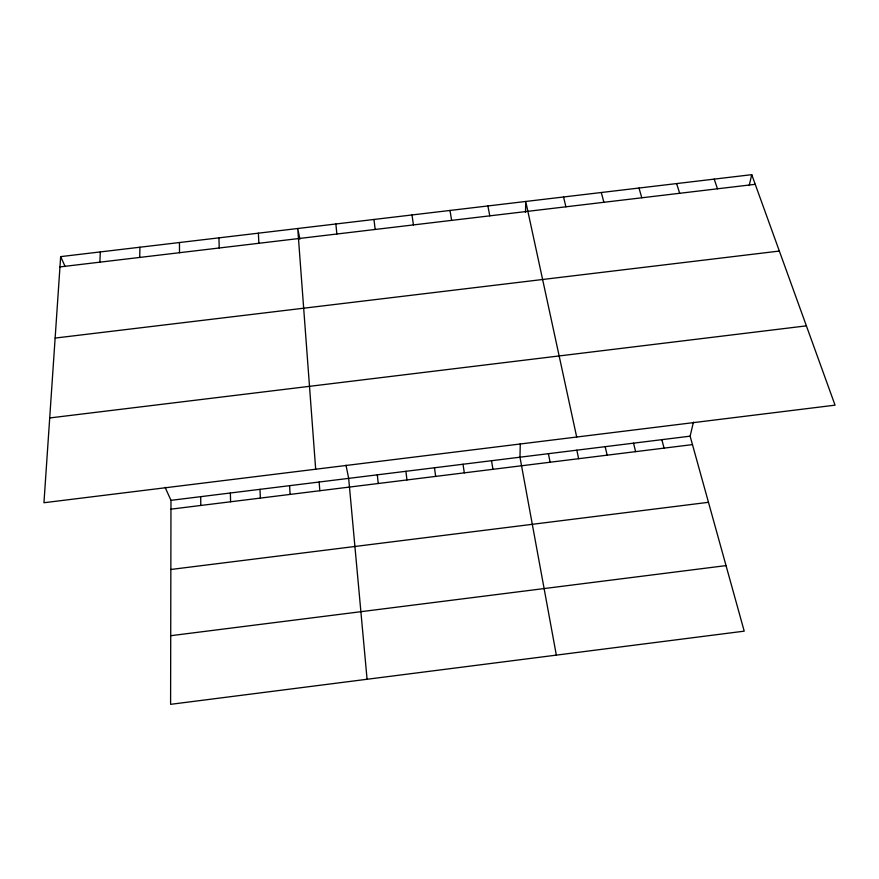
<?xml version="1.0" encoding="UTF-8"?>
<svg xmlns="http://www.w3.org/2000/svg" width="879" height="879" viewBox="0 0 879 879"><rect width="100%" height="100%" fill="white"/><g stroke="black" fill="none" stroke-linecap="round" stroke-linejoin="round"><path stroke-width="1.32" d="M165.087 487.307L170.976 500.338L170.592 704.332L744.216 631.155L690.125 436.171L693.432 422.14M139.717 257.437L139.926 247.23M520.28 443.708L519.972 457.201L556.341 655.119M525.499 212.399L525.741 201.467L576.69 437.028M99.865 262.173L100.327 251.921M60.662 256.624L43.95 502.733L835.05 405.164L751.743 174.668L60.662 256.624L65.156 266.568M749.238 185.304L751.743 174.668M170.724 635.704L726.032 565.604M170.976 500.338L690.125 436.171M170.965 509.161L692.465 444.609M170.845 569.482L708.474 502.305M49.707 417.954L806.384 325.856M55.135 338.074L779.343 251.053M59.959 266.908L755.226 184.315M714.209 179.118L717.473 188.798M676.632 183.579L679.665 193.292M638.989 188.04L641.802 197.786M601.302 192.512L603.884 202.291M661.843 439.665L664.063 448.125M633.539 443.17L635.627 451.641M563.549 196.984L565.911 206.807M605.191 446.664L607.147 455.168M576.822 450.18L578.646 458.695M299.904 239.198L297.728 228.518L315.682 469.221M345.985 465.2L348.677 478.374L367.07 679.269M548.408 453.685L550.111 462.233M487.889 205.961L489.79 215.849M449.971 210.455L451.641 220.376M491.504 460.717L492.943 469.298M463.002 464.244L464.321 472.847M411.987 214.959L413.438 224.914M434.468 467.771L435.654 476.396M405.9 471.298L406.955 479.945M373.96 219.475L375.179 229.463M377.311 474.836L378.234 483.505M335.877 223.991L336.855 234.012M319.143 482.022L319.813 490.735M289.587 485.68L290.103 494.405M258.371 233.177L258.876 243.274M259.986 489.339L260.371 498.085M230.353 492.998L230.606 501.777M218.948 237.857L219.223 247.988M200.687 496.668L200.808 505.458M179.47 242.538L179.503 252.712"/></g></svg>
